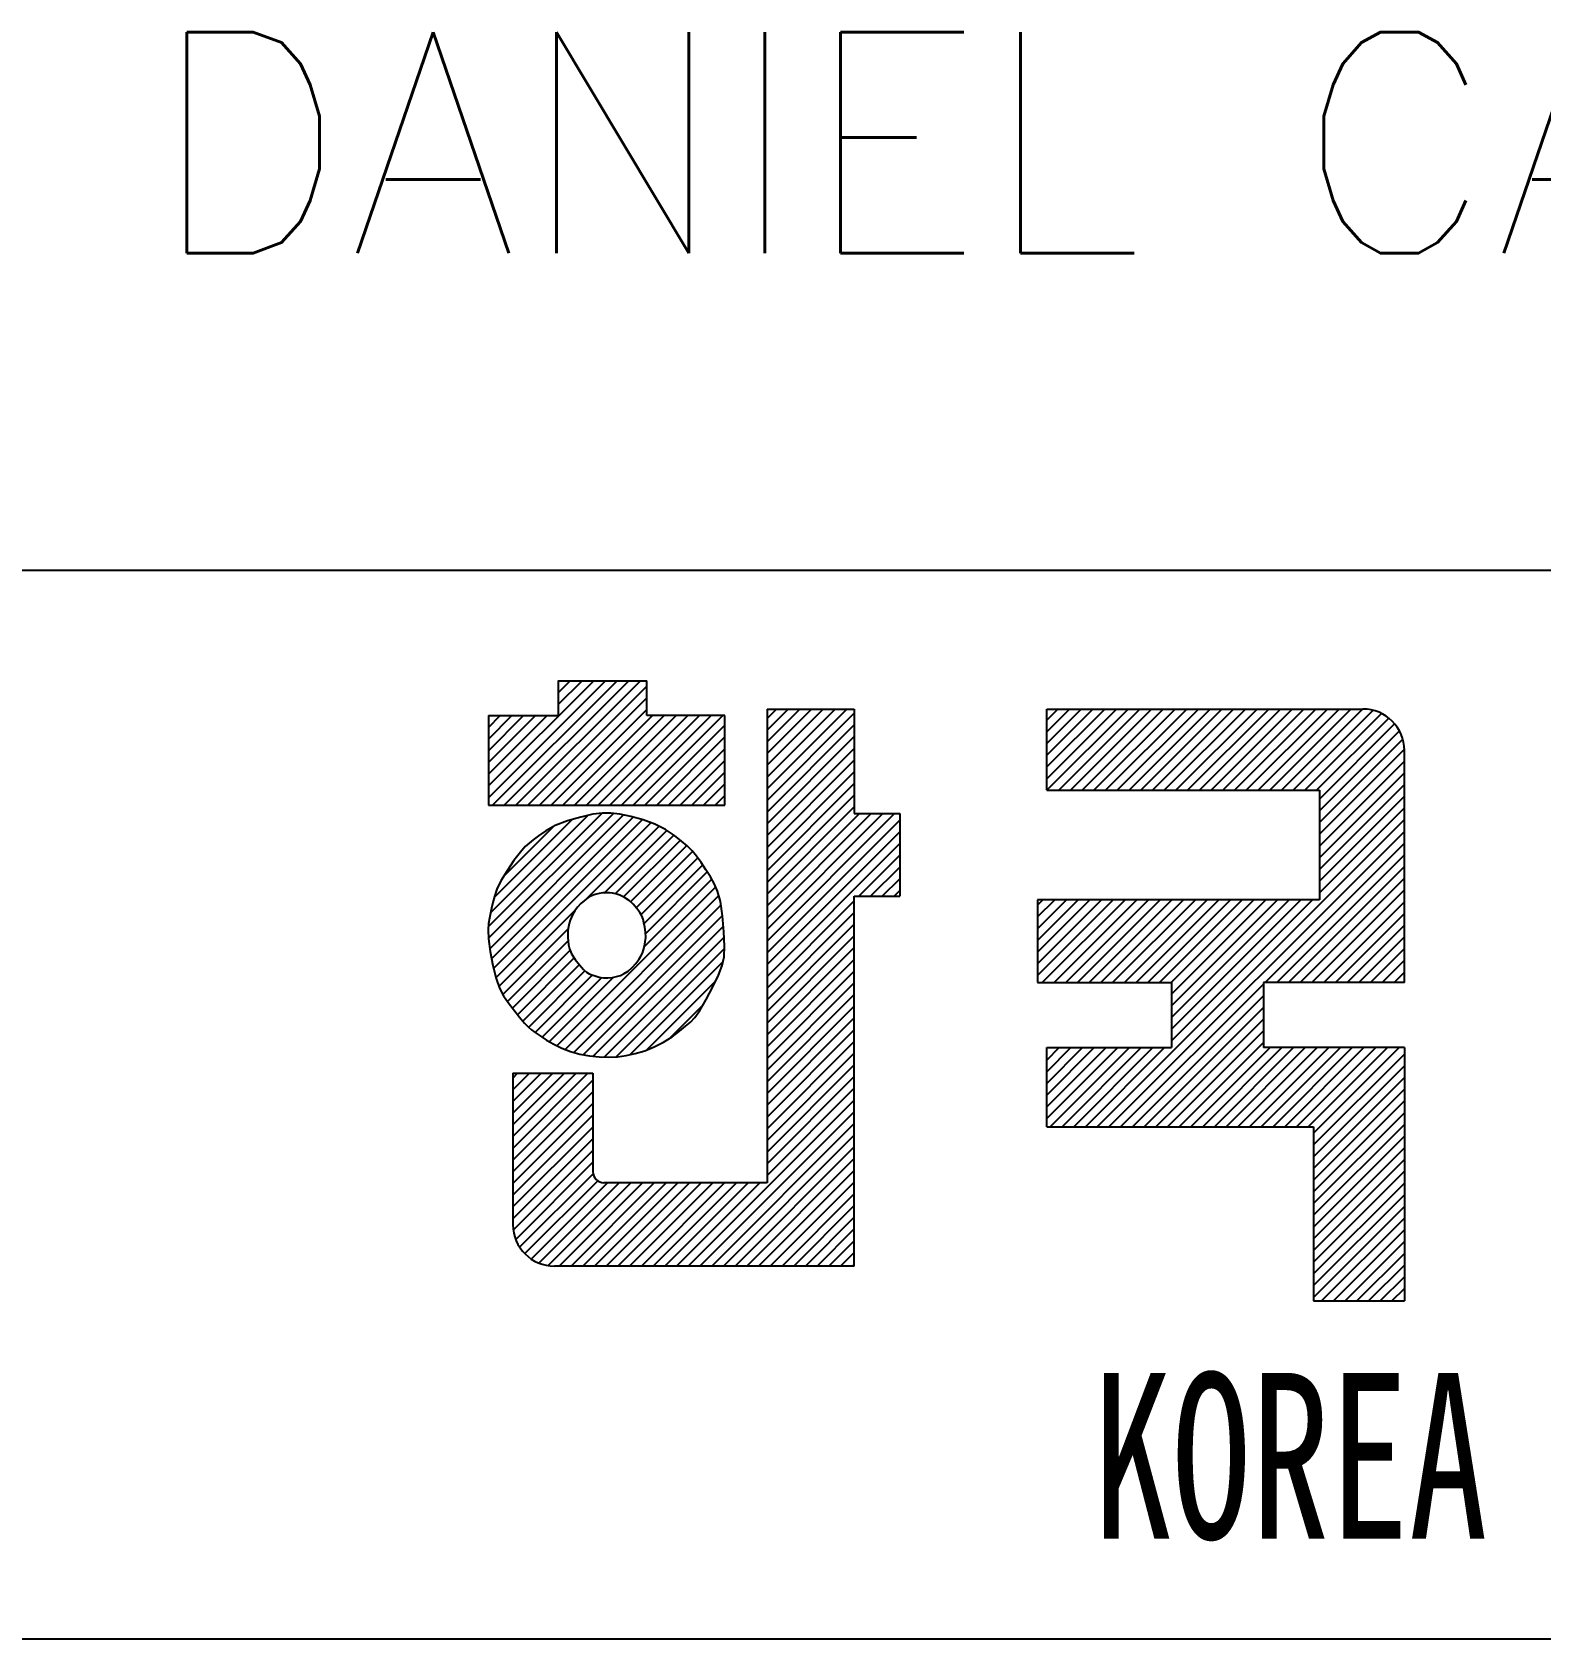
# Model space of a CAD drawing. Extents: x 193 to 9179, y 3 to 6441.
# Drawn here: x 7866.5 to 8166.8, y 809.2 to 1129 of the extents above; entities that cross this region are included whole.
import ezdxf
from ezdxf.enums import TextEntityAlignment as Align

# ---------------------------------------------------------------- set-up
doc = ezdxf.new("R2010")
doc.units = 0
doc.header["$LTSCALE"] = 400
doc.header["$MEASUREMENT"] = 0
doc.layers.add('3', color=3, linetype='CONTINUOUS')
doc.layers.add('4', color=4, linetype='CONTINUOUS')
doc.styles.add('ROMANS', font='romans.shx', dxfattribs={"bigfont": 'whgtxt.shx'})

msp = doc.modelspace()

# ---------------------------------------------------------------- linework, layer by layer
at = {"layer": '4'}
for p, q in [((7238, 1021.89), (9086, 1021.89)), ((7238, 809.19), (9086, 809.19))]:
    msp.add_line(p, q, dxfattribs=at)
at = {"layer": '4', "linetype": 'CONTINUOUS'}
for p, q in [((7957.3, 976.62), (7980.59, 999.91)), ((7957.3, 978.96), (7978.26, 999.91)), ((7958.11, 975.1), (7982.92, 999.91)), ((7960.44, 975.1), (7985.26, 999.91)), ((7962.78, 975.1), (7987.59, 999.91)), ((7965.11, 975.1), (7988.84, 998.83)), ((7971.16, 999.91), (7971.16, 992.96)), ((7971.16, 999.91), (7988.84, 999.91)), ((7971.16, 995.15), (7975.92, 999.91)), ((7971.16, 997.48), (7973.59, 999.91)), ((7971.16, 999.82), (7971.26, 999.91)), ((7988.84, 992.96), (7988.84, 999.91)), ((7967.44, 975.1), (7988.84, 996.5)), ((7957.3, 992.96), (7957.3, 975.1)), ((7957.3, 992.96), (7971.16, 992.96)), ((7957.3, 981.29), (7968.97, 992.96)), ((7957.3, 983.62), (7966.63, 992.96)), ((7957.3, 985.96), (7964.3, 992.96)), ((7957.3, 988.29), (7961.96, 992.96)), ((7957.3, 990.62), (7959.63, 992.96)), ((7969.78, 975.1), (7988.84, 994.16)), ((7972.11, 975.1), (7989.97, 992.96)), ((7974.44, 975.1), (7992.3, 992.96)), ((7976.78, 975.1), (7994.63, 992.96)), ((7979.11, 975.1), (7996.97, 992.96)), ((7981.44, 975.1), (7999.3, 992.96)), ((7983.78, 975.1), (8001.63, 992.96)), ((7986.11, 975.1), (8003.97, 992.96)), ((8004.38, 992.96), (7988.84, 992.96)), ((8004.38, 975.1), (8004.38, 992.96)), ((8012.74, 994.26), (8012.74, 899.97)), ((8012.74, 994.26), (8030.12, 994.26)), ((8012.74, 978.39), (8028.61, 994.26)), ((8012.74, 980.73), (8026.28, 994.26)), ((8012.74, 983.06), (8023.94, 994.26)), ((8012.74, 985.39), (8021.61, 994.26)), ((8012.74, 987.73), (8019.28, 994.26)), ((8012.74, 990.06), (8016.94, 994.26)), ((8012.74, 992.39), (8014.61, 994.26)), ((8012.74, 976.06), (8030.12, 993.44)), ((8030.12, 994.26), (8030.12, 973.47)), ((8068.41, 994.26), (8131.36, 994.26)), ((8068.41, 980.4), (8082.28, 994.26)), ((8068.41, 982.73), (8079.95, 994.26)), ((8068.41, 978.12), (8068.41, 994.26)), ((8068.41, 985.07), (8077.61, 994.26)), ((8068.41, 987.4), (8075.28, 994.26)), ((8068.41, 989.73), (8072.94, 994.26)), ((8068.41, 992.07), (8070.61, 994.26)), ((8068.46, 978.12), (8084.61, 994.26)), ((8070.8, 978.12), (8086.95, 994.26)), ((8073.13, 978.12), (8089.28, 994.26)), ((8075.46, 978.12), (8091.61, 994.26)), ((8077.8, 978.12), (8093.95, 994.26)), ((8080.13, 978.12), (8096.28, 994.26)), ((8082.46, 978.12), (8098.61, 994.26)), ((8084.8, 978.12), (8100.95, 994.26)), ((8087.13, 978.12), (8103.28, 994.26)), ((8089.46, 978.12), (8105.61, 994.26)), ((8091.8, 978.12), (8107.95, 994.26)), ((8094.13, 978.12), (8110.28, 994.26)), ((8096.46, 978.12), (8112.61, 994.26)), ((8098.8, 978.12), (8114.95, 994.26)), ((8101.13, 978.12), (8117.28, 994.26)), ((8103.46, 978.12), (8119.61, 994.26)), ((8105.8, 978.12), (8121.95, 994.26)), ((8108.13, 978.12), (8124.28, 994.26)), ((8110.47, 978.12), (8126.61, 994.26)), ((8112.8, 978.12), (8128.95, 994.26)), ((8115.13, 978.12), (8131.28, 994.26)), ((8117.47, 978.12), (8133.36, 994.01)), ((8119.8, 978.12), (8135.06, 993.38)), ((8122.13, 978.12), (8136.49, 992.47)), ((7988.44, 975.1), (8004.38, 991.03)), ((7990.78, 975.1), (8004.38, 988.7)), ((8012.74, 973.73), (8030.12, 991.1)), ((8012.74, 971.39), (8030.12, 988.77)), ((8122.68, 976.33), (8137.67, 991.32)), ((8122.68, 973.99), (8138.62, 989.93)), ((8122.68, 971.66), (8139.29, 988.27)), ((7993.11, 975.1), (8004.38, 986.36)), ((8012.74, 969.06), (8030.12, 986.44)), ((8122.68, 969.33), (8139.59, 986.24)), ((8139.61, 939.85), (8139.61, 986.01)), ((7995.44, 975.1), (8004.38, 984.03)), ((8012.74, 966.73), (8030.12, 984.1)), ((8122.68, 966.99), (8139.61, 983.92)), ((7997.78, 975.1), (8004.38, 981.7)), ((8000.11, 975.1), (8004.38, 979.36)), ((8012.74, 964.39), (8030.12, 981.77)), ((8012.74, 962.06), (8030.12, 979.44)), ((8122.68, 964.66), (8139.61, 981.59)), ((8122.68, 962.33), (8139.61, 979.25)), ((8002.45, 975.1), (8004.38, 977.03)), ((8012.74, 959.73), (8030.12, 977.1)), ((8068.41, 978.12), (8122.68, 978.12)), ((8122.68, 978.12), (8122.68, 956.32)), ((8122.68, 959.99), (8139.61, 976.92)), ((7957.29, 950.95), (7979.9, 973.56)), ((7957.3, 975.1), (8004.38, 975.1)), ((7957.32, 948.64), (7982.17, 973.49)), ((7957.56, 946.55), (7984.19, 973.18)), ((7957.75, 953.74), (7977.12, 973.11)), ((7957.9, 944.56), (7986.11, 972.77)), ((7958.31, 942.63), (7987.94, 972.27)), ((7958.43, 956.75), (7973.96, 972.28)), ((7975.66, 972.76), (7973.03, 971.99)), ((7978.07, 973.31), (7975.66, 972.76)), ((7979.98, 973.57), (7978.07, 973.31)), ((7981.64, 973.56), (7979.98, 973.57)), ((7983.44, 973.33), (7981.64, 973.56)), ((7985.63, 972.88), (7983.44, 973.33)), ((7988.06, 972.23), (7985.63, 972.88)), ((7990.44, 971.36), (7988.06, 972.23)), ((8012.74, 957.39), (8030.12, 974.77)), ((8012.74, 948.06), (8038.15, 973.47)), ((8012.74, 950.39), (8035.82, 973.47)), ((8012.74, 952.73), (8033.49, 973.47)), ((8012.74, 955.06), (8031.15, 973.47)), ((8030.12, 973.47), (8039.16, 973.47)), ((8039.16, 973.47), (8039.16, 957.01)), ((8078.46, 911.1), (8139.61, 972.25)), ((8122.68, 957.66), (8139.61, 974.59)), ((7958.79, 940.78), (7989.68, 971.67)), ((7960.31, 960.96), (7970.23, 970.89)), ((7967.26, 969.05), (7966.2, 968.21)), ((7968.69, 970.04), (7967.26, 969.05)), ((7970.6, 971.06), (7968.69, 970.04)), ((7973.03, 971.99), (7970.6, 971.06)), ((7976.73, 956.39), (7991.3, 970.95)), ((7980.32, 957.64), (7992.8, 970.12)), ((7982.49, 957.48), (7994.2, 969.19)), ((7992.54, 970.28), (7990.44, 971.36)), ((7994.3, 969.11), (7992.54, 970.28)), ((7995.74, 967.99), (7994.3, 969.11)), ((8012.74, 945.72), (8039.16, 972.15)), ((8012.74, 943.39), (8039.16, 969.81)), ((8080.79, 911.1), (8139.61, 969.92)), ((7964.61, 966.87), (7963.65, 965.79)), ((7965.38, 967.57), (7964.61, 966.87)), ((7966.2, 968.21), (7965.38, 967.57)), ((7984.2, 956.86), (7995.52, 968.17)), ((7985.57, 955.89), (7996.77, 967.09)), ((7986.7, 954.69), (7997.93, 965.92)), ((7996.88, 967.01), (7995.74, 967.99)), ((7997.83, 966.06), (7996.88, 967.01)), ((7998.72, 964.99), (7997.83, 966.06)), ((8012.74, 941.06), (8039.16, 967.48)), ((8111.87, 939.85), (8139.61, 967.59)), ((7962.38, 964.11), (7961, 962.09)), ((7963.65, 965.79), (7962.38, 964.11)), ((7987.65, 953.3), (7998.98, 964.63)), ((7988.27, 951.6), (7999.94, 963.26)), ((7999.65, 963.7), (7998.72, 964.99)), ((8000.59, 962.28), (7999.65, 963.7)), ((8031.03, 957.01), (8039.16, 965.15)), ((8033.36, 957.01), (8039.16, 962.81)), ((8114.2, 939.85), (8139.61, 965.25)), ((8116.54, 939.85), (8139.61, 962.92)), ((7959.79, 960.09), (7958.97, 958.39)), ((7961, 962.09), (7959.79, 960.09)), ((7988.29, 946.94), (8001.75, 960.41)), ((7988.56, 949.55), (8000.86, 961.85)), ((8001.48, 960.88), (8000.59, 962.28)), ((8002.25, 959.55), (8001.48, 960.88)), ((8002.91, 958.02), (8002.25, 959.55)), ((8035.69, 957.01), (8039.16, 960.48)), ((8118.87, 939.85), (8139.61, 960.59)), ((7958.48, 956.98), (7958.17, 955.76)), ((7958.97, 958.39), (7958.48, 956.98)), ((7970.91, 927.24), (8002.55, 958.87)), ((7972.54, 926.52), (8003.15, 957.14)), ((7977.1, 956.68), (7976.39, 956.18)), ((7977.82, 957.06), (7977.1, 956.68)), ((7978.55, 957.33), (7977.82, 957.06)), ((7979.31, 957.52), (7978.55, 957.33)), ((7980.05, 957.65), (7979.31, 957.52)), ((7980.74, 957.71), (7980.05, 957.65)), ((7981.36, 957.71), (7980.74, 957.71)), ((7981.97, 957.64), (7981.36, 957.71)), ((7982.66, 957.47), (7981.97, 957.64)), ((7983.48, 957.19), (7982.66, 957.47)), ((7984.38, 956.77), (7983.48, 957.19)), ((7985.28, 956.18), (7984.38, 956.77)), ((8003.46, 955.93), (8002.91, 958.02)), ((8030.12, 883.38), (8030.12, 957.01)), ((8030.12, 957.01), (8039.16, 957.01)), ((8038.03, 957.01), (8039.16, 958.15)), ((8122.68, 956.32), (8066.56, 956.32)), ((8066.56, 941.21), (8081.67, 956.32)), ((8066.56, 956.32), (8066.56, 939.85)), ((8066.56, 943.54), (8079.33, 956.32)), ((8066.56, 945.88), (8077, 956.32)), ((8066.56, 948.21), (8074.67, 956.32)), ((8066.56, 950.54), (8072.33, 956.32)), ((8066.56, 952.88), (8070, 956.32)), ((8066.56, 955.21), (8067.67, 956.32)), ((8067.54, 939.85), (8084, 956.32)), ((8069.87, 939.85), (8086.33, 956.32)), ((8072.2, 939.85), (8088.67, 956.32)), ((8074.54, 939.85), (8091, 956.32)), ((8076.87, 939.85), (8093.33, 956.32)), ((8079.2, 939.85), (8095.67, 956.32)), ((8081.54, 939.85), (8098, 956.32)), ((8083.87, 939.85), (8100.33, 956.32)), ((8086.2, 939.85), (8102.67, 956.32)), ((8088.54, 939.85), (8105, 956.32)), ((8090.87, 939.85), (8107.33, 956.32)), ((8093.2, 939.85), (8109.67, 956.32)), ((8093.23, 928.21), (8121.34, 956.32)), ((8093.23, 930.54), (8119, 956.32)), ((8093.23, 932.88), (8116.67, 956.32)), ((8093.23, 935.21), (8114.33, 956.32)), ((8093.23, 937.54), (8112, 956.32)), ((8121.2, 939.85), (8139.61, 958.25)), ((7957.73, 953.6), (7957.53, 952.61)), ((7957.93, 954.64), (7957.73, 953.6)), ((7958.17, 955.76), (7957.93, 954.64)), ((7959.39, 939.04), (7974.76, 954.41)), ((7974.08, 953.46), (7973.8, 952.85)), ((7974.48, 954.1), (7974.08, 953.46)), ((7974.27, 925.93), (8003.57, 955.23)), ((7975.03, 954.81), (7974.48, 954.1)), ((7975.68, 955.53), (7975.03, 954.81)), ((7976.39, 956.18), (7975.68, 955.53)), ((7976.14, 925.46), (8003.87, 953.19)), ((7986.12, 955.4), (7985.28, 956.18)), ((7986.84, 954.55), (7986.12, 955.4)), ((7987.41, 953.75), (7986.84, 954.55)), ((7987.8, 953.08), (7987.41, 953.75)), ((7988.06, 952.46), (7987.8, 953.08)), ((8003.88, 953.08), (8003.46, 955.93)), ((8004.17, 949.93), (8003.88, 953.08)), ((8012.74, 938.72), (8030.12, 956.1)), ((8012.74, 936.39), (8030.12, 953.77)), ((8123.54, 939.85), (8139.61, 955.92)), ((8125.87, 939.85), (8139.61, 953.59)), ((7957.34, 951.59), (7957.23, 950.32)), ((7957.23, 950.32), (7957.31, 948.5)), ((7957.53, 952.61), (7957.34, 951.59)), ((7960.14, 937.47), (7973.17, 950.49)), ((7973.12, 950.19), (7973.08, 949.5)), ((7973.23, 950.9), (7973.12, 950.19)), ((7973.38, 951.59), (7973.23, 950.9)), ((7973.58, 952.24), (7973.38, 951.59)), ((7973.8, 952.85), (7973.58, 952.24)), ((7978.16, 925.15), (8004.08, 951.06)), ((7988.25, 951.74), (7988.06, 952.46)), ((7988.43, 950.85), (7988.25, 951.74)), ((7988.56, 949.84), (7988.43, 950.85)), ((7988.6, 948.82), (7988.56, 949.84)), ((8004.28, 947.08), (8004.17, 949.93)), ((8012.74, 934.06), (8030.12, 951.44)), ((8128.21, 939.85), (8139.61, 951.25)), ((7957.31, 948.5), (7957.65, 946)), ((7961.06, 936.05), (7973.15, 948.14)), ((7973.08, 949.5), (7973.09, 948.8)), ((7973.09, 948.8), (7973.14, 948.09)), ((7973.14, 948.09), (7973.21, 947.35)), ((7973.21, 947.35), (7973.4, 946.53)), ((7980.34, 924.99), (8004.22, 948.87)), ((7988.15, 946.35), (7988.35, 947.07)), ((7988.35, 947.07), (7988.52, 947.9)), ((7988.52, 947.9), (7988.6, 948.82)), ((8004.2, 944.94), (8004.28, 947.08)), ((8012.74, 931.72), (8030.12, 949.1)), ((8012.74, 929.39), (8030.12, 946.77)), ((8130.54, 939.85), (8139.61, 948.92)), ((7957.65, 946), (7958.18, 943.2)), ((7962.06, 934.72), (7973.59, 946.25)), ((7963.1, 933.42), (7974.39, 944.71)), ((7973.4, 946.53), (7973.83, 945.57)), ((7973.83, 945.57), (7974.53, 944.44)), ((7974.53, 944.44), (7975.39, 943.32)), ((7982.71, 925.03), (8004.28, 946.6)), ((7985.45, 925.44), (8004.01, 943.99)), ((7985.87, 942.81), (7986.61, 943.6)), ((7986.61, 943.6), (7987.22, 944.38)), ((7987.22, 944.38), (7987.64, 945.07)), ((7987.64, 945.07), (7987.93, 945.7)), ((7987.93, 945.7), (7988.15, 946.35)), ((8003.83, 943.2), (8004.2, 944.94)), ((8012.74, 927.06), (8030.12, 944.43)), ((8132.87, 939.85), (8139.61, 946.59)), ((8135.21, 939.85), (8139.61, 944.25)), ((7958.18, 943.2), (7958.82, 940.63)), ((7958.82, 940.63), (7959.51, 938.69)), ((7964.16, 932.15), (7975.38, 943.37)), ((7965.31, 930.97), (7976.54, 942.19)), ((7966.59, 929.91), (7978.01, 941.33)), ((7967.96, 928.95), (7979.87, 940.86)), ((7969.4, 928.05), (7982.22, 940.87)), ((7975.39, 943.32), (7976.19, 942.41)), ((7976.19, 942.41), (7976.81, 941.87)), ((7976.81, 941.87), (7977.33, 941.57)), ((7977.33, 941.57), (7977.87, 941.37)), ((7977.87, 941.37), (7978.55, 941.14)), ((7978.55, 941.14), (7979.35, 940.91)), ((7979.35, 940.91), (7980.21, 940.76)), ((7980.21, 940.76), (7981.09, 940.73)), ((7981.09, 940.73), (7981.96, 940.83)), ((7981.96, 940.83), (7982.8, 941)), ((7982.8, 941), (7983.58, 941.25)), ((7983.58, 941.25), (7984.33, 941.6)), ((7984.33, 941.6), (7985.08, 942.11)), ((7985.08, 942.11), (7985.87, 942.81)), ((7988.73, 926.38), (8002.6, 940.25)), ((8001.96, 938.94), (8003.09, 941.32)), ((8003.09, 941.32), (8003.83, 943.2)), ((8012.74, 924.72), (8030.12, 942.1)), ((8137.54, 939.85), (8139.61, 941.92)), ((7959.51, 938.69), (7960.28, 937.2)), ((7960.28, 937.2), (7961.21, 935.84)), ((8000.63, 936.43), (8001.96, 938.94)), ((8012.74, 922.39), (8030.12, 939.77)), ((8012.74, 920.06), (8030.12, 937.43)), ((8066.56, 939.85), (8093.23, 939.85)), ((8083.12, 911.1), (8111.55, 939.53)), ((8085.46, 911.1), (8111.55, 937.19)), ((8093.23, 939.85), (8093.23, 926.87)), ((8111.55, 939.85), (8111.55, 926.87)), ((8139.61, 939.85), (8111.55, 939.85)), ((7961.21, 935.84), (7962.32, 934.37)), ((7962.32, 934.37), (7963.48, 932.94)), ((7993.47, 928.79), (8000, 935.32)), ((7998.38, 932.86), (7999.38, 934.28)), ((7999.38, 934.28), (8000.63, 936.43)), ((8012.74, 917.72), (8030.12, 935.1)), ((8087.79, 911.1), (8111.55, 934.86)), ((7963.48, 932.94), (7964.5, 931.76)), ((7964.5, 931.76), (7965.25, 930.97)), ((7965.25, 930.97), (7965.89, 930.43)), ((7995.31, 930.16), (7996.54, 931.15)), ((7996.54, 931.15), (7997.5, 931.95)), ((7997.5, 931.95), (7998.38, 932.86)), ((8012.74, 915.39), (8030.12, 932.77)), ((8090.12, 911.1), (8111.55, 932.53)), ((7965.89, 930.43), (7966.61, 929.9)), ((7966.61, 929.9), (7967.6, 929.19)), ((7967.6, 929.19), (7968.84, 928.37)), ((7968.84, 928.37), (7970.29, 927.54)), ((7970.29, 927.54), (7971.91, 926.77)), ((7990.31, 927.01), (7992.15, 927.95)), ((7992.15, 927.95), (7993.84, 929.04)), ((7993.84, 929.04), (7995.31, 930.16)), ((8012.74, 913.06), (8030.12, 930.43)), ((8012.74, 910.72), (8030.12, 928.1)), ((8092.46, 911.1), (8111.55, 930.19)), ((8094.79, 911.1), (8111.55, 927.86)), ((7971.91, 926.77), (7973.66, 926.11)), ((7973.66, 926.11), (7975.5, 925.6)), ((7975.5, 925.6), (7977.41, 925.23)), ((7977.41, 925.23), (7979.32, 925.03)), ((7979.32, 925.03), (7981.18, 924.97)), ((7981.18, 924.97), (7982.96, 925.05)), ((7982.96, 925.05), (7984.71, 925.28)), ((7984.71, 925.28), (7986.51, 925.68)), ((7986.51, 925.68), (7988.4, 926.26)), ((7988.4, 926.26), (7990.31, 927.01)), ((8012.74, 908.39), (8030.12, 925.77)), ((8068.41, 926.87), (8093.23, 926.87)), ((8068.41, 912.73), (8082.55, 926.87)), ((8068.41, 915.06), (8080.22, 926.87)), ((8068.41, 911.1), (8068.41, 926.87)), ((8068.41, 917.4), (8077.88, 926.87)), ((8068.41, 919.73), (8075.55, 926.87)), ((8068.41, 922.06), (8073.22, 926.87)), ((8068.41, 924.4), (8070.88, 926.87)), ((8068.41, 926.73), (8068.55, 926.87)), ((8069.12, 911.1), (8084.88, 926.87)), ((8071.46, 911.1), (8087.22, 926.87)), ((8073.79, 911.1), (8089.55, 926.87)), ((8076.12, 911.1), (8091.88, 926.87)), ((8097.12, 911.1), (8112.89, 926.87)), ((8099.46, 911.1), (8115.22, 926.87)), ((8101.79, 911.1), (8117.55, 926.87)), ((8104.12, 911.1), (8119.89, 926.87)), ((8106.46, 911.1), (8122.22, 926.87)), ((8108.79, 911.1), (8124.55, 926.87)), ((8111.12, 911.1), (8126.89, 926.87)), ((8139.61, 926.87), (8111.55, 926.87)), ((8113.46, 911.1), (8129.22, 926.87)), ((8115.79, 911.1), (8131.55, 926.87)), ((8118.13, 911.1), (8133.89, 926.87)), ((8120.46, 911.1), (8136.22, 926.87)), ((8121.52, 909.83), (8138.55, 926.87)), ((8121.52, 907.5), (8139.61, 925.59)), ((8139.61, 926.87), (8139.61, 876.45)), ((7962.17, 921.76), (7962.17, 891.63)), ((7962.17, 921.76), (7978.09, 921.76)), ((7962.17, 906.82), (7977.11, 921.76)), ((7962.17, 909.16), (7974.78, 921.76)), ((7962.17, 911.49), (7972.44, 921.76)), ((7962.17, 913.82), (7970.11, 921.76)), ((7962.17, 916.16), (7967.78, 921.76)), ((7962.17, 918.49), (7965.44, 921.76)), ((7962.17, 920.82), (7963.11, 921.76)), ((7978.09, 921.76), (7978.09, 902.17)), ((8012.74, 906.06), (8030.12, 923.43)), ((8012.74, 903.72), (8030.12, 921.1)), ((8121.52, 905.16), (8139.61, 923.25)), ((7962.17, 904.49), (7978.09, 920.41)), ((7962.17, 902.16), (7978.09, 918.07)), ((8012.74, 901.39), (8030.12, 918.77)), ((8121.52, 902.83), (8139.61, 920.92)), ((8121.52, 900.5), (8139.61, 918.58)), ((7962.17, 899.82), (7978.09, 915.74)), ((7997.07, 883.38), (8030.12, 916.43)), ((8121.52, 898.16), (8139.61, 916.25)), ((7962.17, 897.49), (7978.09, 913.41)), ((7999.4, 883.38), (8030.12, 914.1)), ((8001.73, 883.38), (8030.12, 911.77)), ((8121.52, 895.83), (8139.61, 913.92)), ((8121.52, 893.5), (8139.61, 911.58)), ((7962.17, 895.16), (7978.09, 911.07)), ((7962.17, 892.82), (7978.09, 908.74)), ((8004.07, 883.38), (8030.12, 909.43)), ((8068.41, 911.1), (8121.52, 911.1)), ((8121.52, 911.1), (8121.52, 876.45)), ((8121.52, 891.16), (8139.61, 909.25)), ((7962.25, 890.57), (7978.09, 906.41)), ((8006.4, 883.38), (8030.12, 907.1)), ((8121.52, 888.83), (8139.61, 906.92)), ((7962.72, 888.7), (7978.09, 904.07)), ((8008.73, 883.38), (8030.12, 904.77)), ((8011.07, 883.38), (8030.12, 902.43)), ((8121.52, 886.5), (8139.61, 904.58)), ((8121.52, 884.16), (8139.61, 902.25)), ((7963.5, 887.15), (7978.13, 901.78)), ((7964.54, 885.86), (7979.04, 900.36)), ((7965.81, 884.79), (7980.98, 899.97)), ((7967.33, 883.99), (7983.31, 899.97)), ((7969.17, 883.49), (7985.65, 899.97)), ((7971.4, 883.38), (7987.98, 899.97)), ((7973.73, 883.38), (7990.31, 899.97)), ((7976.07, 883.38), (7992.65, 899.97)), ((7978.4, 883.38), (7994.98, 899.97)), ((8012.74, 899.97), (7980.29, 899.97)), ((7980.73, 883.38), (7997.31, 899.97)), ((7983.07, 883.38), (7999.65, 899.97)), ((7985.4, 883.38), (8001.98, 899.97)), ((7987.73, 883.38), (8004.31, 899.97)), ((7990.07, 883.38), (8006.65, 899.97)), ((7992.4, 883.38), (8008.98, 899.97)), ((7994.73, 883.38), (8011.32, 899.97)), ((8013.4, 883.38), (8030.12, 900.1)), ((8121.52, 881.83), (8139.61, 899.92)), ((8015.73, 883.38), (8030.12, 897.77)), ((8121.52, 879.5), (8139.61, 897.58)), ((8018.07, 883.38), (8030.12, 895.43)), ((8020.4, 883.38), (8030.12, 893.1)), ((8121.52, 877.16), (8139.61, 895.25)), ((8123.14, 876.45), (8139.61, 892.92)), ((8022.73, 883.38), (8030.12, 890.77)), ((8125.48, 876.45), (8139.61, 890.58)), ((8025.07, 883.38), (8030.12, 888.43)), ((8027.4, 883.38), (8030.12, 886.1)), ((8127.81, 876.45), (8139.61, 888.25)), ((8130.14, 876.45), (8139.61, 885.92)), ((8030.12, 883.38), (7970.42, 883.38)), ((8029.74, 883.38), (8030.12, 883.76)), ((8132.48, 876.45), (8139.61, 883.58)), ((8134.81, 876.45), (8139.61, 881.25)), ((8121.52, 876.45), (8139.61, 876.45)), ((8137.14, 876.45), (8139.61, 878.92)), ((8139.48, 876.45), (8139.61, 876.58))]:
    msp.add_line(p, q, dxfattribs=at)
for centre, radius, start, end in [((8131.36, 986.01), 8.25, 0, 90), ((7980.29, 902.17), 2.2, 180, 270), ((7970.42, 891.63), 8.25, 180, 270)]:
    msp.add_arc(centre, radius, start, end, dxfattribs=at)

# ---------------------------------------------------------------- texts
at = {"layer": '3', "style": 'ROMANS'}
msp.add_text('FLUOR DANIEL CANADA INC.', height=44, dxfattribs=at).set_placement((7670.98, 1085))
at = {"layer": '3', "width": 0.7}
msp.add_text('KOREA HEAVY INDUSTRIES & CONSTRUCTION CO., LTD.', height=33, dxfattribs=at).set_placement((8446.9, 829.13), align=Align.CENTER)

doc.saveas('drawing.dxf')
